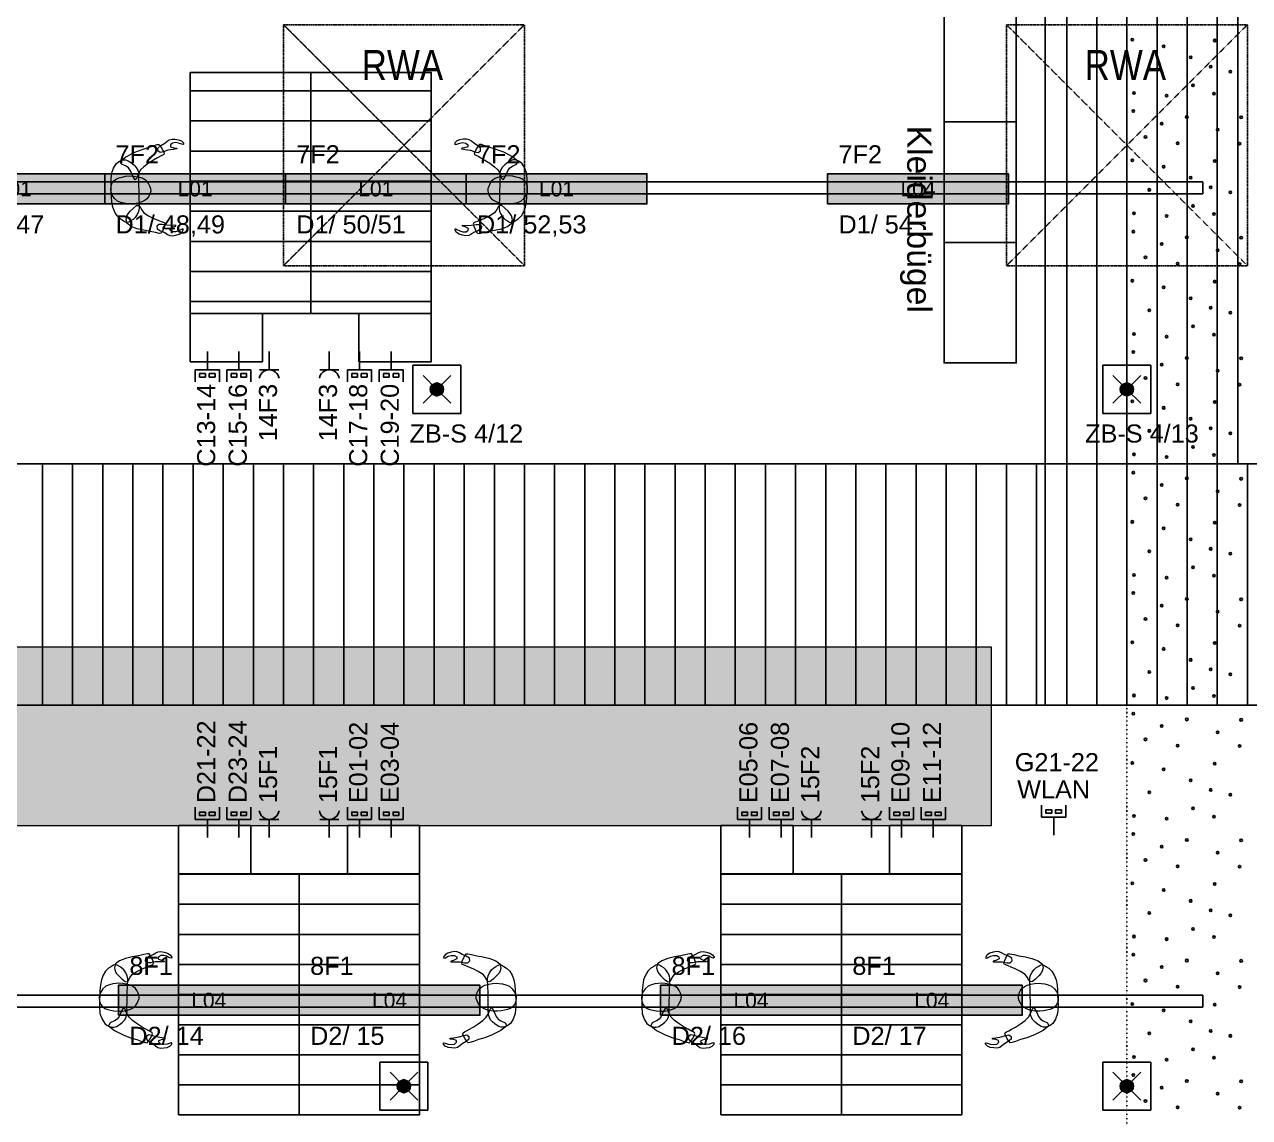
# Model space of a CAD drawing. Header units: millimetres. Extents: x 71769 to 78969, y 7991 to 11789.
# Drawn here: x 74955 to 75972, y 9132 to 10039 of the extents above; entities that cross this region are included whole.
import ezdxf
from ezdxf.enums import TextEntityAlignment as Align

# ---------------------------------------------------------------- set-up
doc = ezdxf.new("R2010")
doc.units = ezdxf.units.MM
doc.header["$LTSCALE"] = 5
doc.header["$MEASUREMENT"] = 0
for name, pattern in [('AUSGEZOGEN', [0]), ('LINIE_2', [0.0027, 0.002, -0.0007]), ('LINIE_9', [0.1, 0, -0.1])]:
    doc.linetypes.add(name, pattern=pattern)
doc.layers.get('0').update_dxf_attribs({"linetype": 'CONTINUOUS'})
for name, color, linetype, lineweight in [('200_ERDGESCHOSS#Maßlinie 1_100', 7, 'AUSGEZOGEN', 18), ('203_Kabelrinnen und Heizplatten#Maßlinie 1_100', 7, 'AUSGEZOGEN', 18), ('4501_180704 Layout Brunnenstraße HCH.dwg#0', 7, 'AUSGEZOGEN', 25), ('4501_180704 Layout Brunnenstraße HCH.dwg#001 Standard-XFT_Con', 7, 'AUSGEZOGEN', 13), ('4501_180704 Layout Brunnenstraße HCH.dwg#Bemassung', 7, 'AUSGEZOGEN', 13)]:
    doc.layers.add(name, color=color, linetype=linetype, lineweight=lineweight)
for name, color, linetype in [('E_BEL', 1, 'CONTINUOUS'), ('E_BEL_SIBE', 6, 'CONTINUOUS'), ('E_EI_IN', 5, 'CONTINUOUS'), ('E_SI_EDV', 3, 'CONTINUOUS')]:
    doc.layers.add(name, color=color, linetype=linetype)
doc.styles.add('ARIAL', font='arial.ttf')

# ---------------------------------------------------------------- blocks, each defined once
blk = doc.blocks.new('Hinweisleuchte 6')
for p, q in [((0.2, 0.2), (-0.2, 0.2)), ((-0.2, 0.2), (-0.2, -0.2)), ((0, 0), (-0.115, 0.115)), ((0, 0), (0.115, 0.115)), ((0.2, -0.2), (0.2, 0.2)), ((0, 0), (-0.115, -0.115)), ((0, 0), (0.115, -0.115)), ((-0.2, -0.2), (0.2, -0.2))]:
    blk.add_line(p, q)
for points in [[(-0.062, 0), (-0.058, -0.024), (-0.058, 0.024)], [(-0.058, 0.024), (-0.044, -0.044), (-0.044, 0.044)], [(-0.044, -0.044), (-0.058, 0.024), (-0.058, -0.024)], [(-0.044, 0.044), (0, 0), (0, 0.062)], [(0, 0), (-0.044, 0.044), (-0.044, -0.044)], [(0, 0), (-0.044, -0.044), (0.044, -0.044)], [(0.044, 0.044), (0, 0.062), (0, 0)], [(0, 0), (0.044, -0.044), (0.044, 0.044)], [(0.044, 0.044), (0.058, -0.024), (0.058, 0.024)], [(0.058, -0.024), (0.044, 0.044), (0.044, -0.044)], [(0.062, 0), (0.058, 0.024), (0.058, -0.024)], [(0, -0.062), (0.044, -0.044), (-0.044, -0.044)]]:
    blk.add_solid(points)
at = {"style": 'ARIAL'}
blk.add_attdef('TYP', text='', height=0.15, dxfattribs=at).set_placement((0.002, -0.322), align=Align.MIDDLE)
for tag, p in [('STROMKREIS', (0.002, -0.502)), ('SCHALTKREIS', (0.002, -0.682)), ('FREI1', (0.002, -0.862)), ('FREI2', (0.002, -1.054)), ('FREI3', (0.002, -1.222))]:
    blk.add_attdef(tag, text='', height=0.15, dxfattribs=at).set_placement(p, align=Align.MIDDLE_CENTER)
blk = doc.blocks.new('LED Leuchte')
at = {"true_color": 0xf8f6b0}
h = blk.add_hatch(color=51, dxfattribs=at)
h.dxf.hatch_style = 1
h.paths.add_polyline_path([(0.5, 1), (-0.5, 1), (-0.5, 0), (0.5, 0)])
blk.add_lwpolyline([(-0.5, 0), (-0.5, 1), (0.5, 1), (0.5, 0), (-0.5, 0)])
at = {"style": 'ARIAL'}
for tag, p in [('LED', (0, 0.5)), ('STROMKREIS', (-0.0092, -0.3367)), ('SCHALTKREIS', (-0.0092, -0.5167)), ('FREI1', (-0.0092, -0.6967)), ('FREI2', (-0.0092, -0.889)), ('FREI3', (-0.0092, -1.0567))]:
    blk.add_attdef(tag, text='', height=0.15, dxfattribs=at).set_placement(p, align=Align.MIDDLE_CENTER)
blk.add_attdef('TYP', text='', height=0.15, dxfattribs=at).set_placement((-0.0092, -0.1567), align=Align.MIDDLE)
blk = doc.blocks.new('*U698')
for p, q in [((-0.1, 0.251), (-0.1, 0.151)), ((0.1, 0.151), (0.1, 0.251)), ((-0.1, 0.151), (0.1, 0.151)), ((0, 0.151), (0, 0))]:
    blk.add_line(p, q)
at = {"color": 0, "linetype": 'ByBlock'}
for points in [[(-0.016, 0.183), (-0.064, 0.183), (-0.064, 0.212), (-0.016, 0.212)], [(0.064, 0.183), (0.016, 0.183), (0.016, 0.212), (0.064, 0.212)]]:
    blk.add_lwpolyline(points, close=True, dxfattribs=at)
at = {"style": 'ARIAL'}
for tag, p in [('FREI2', (0, 1.205)), ('LEISTUNG', (0, 1.005)), ('SCHALTKREIS', (0, 0.805)), ('STROMKREIS', (0, 0.605)), ('TYP', (0, 0.405))]:
    blk.add_attdef(tag, text='', height=0.15, dxfattribs=at).set_placement(p, align=Align.MIDDLE)
blk.add_attdef('FREI1', text='', height=0.15, dxfattribs=at).set_placement((0.167, 0.077), align=Align.MIDDLE_LEFT)
blk = doc.blocks.new('*U696')
for p, q in [((0, -0.151), (0, 0)), ((-0.079, -0.151), (0.079, -0.151))]:
    blk.add_line(p, q)
blk.add_arc((0, -0.234), 0.0828, 8.4436, 171.5564)
at = {"style": 'ARIAL'}
blk.add_attdef('FREI1', text='', height=0.15, dxfattribs=at).set_placement((0.167, -0.074), align=Align.MIDDLE_LEFT)
for tag, p in [('TYP', (0, -0.341)), ('SCHALTKREIS', (0, -0.56)), ('STROMKREIS', (0, -0.78)), ('LEISTUNG', (0, -1)), ('FREI2', (0, -1.219))]:
    blk.add_attdef(tag, text='', height=0.15, dxfattribs=at).set_placement(p, align=Align.MIDDLE_CENTER)

msp = doc.modelspace()

# ---------------------------------------------------------------- hatches: boundary and pattern name
at = {"layer": '203_Kabelrinnen und Heizplatten#Maßlinie 1_100', "linetype": 'AUSGEZOGEN', "lineweight": 13}
msp.add_hatch(color=8, dxfattribs=at).paths.add_polyline_path([(72757.7, 9374.5), (75757.7, 9374.5), (75757.7, 9522.5), (72757.7, 9522.5)])

# ---------------------------------------------------------------- linework, layer by layer
at = {"layer": '200_ERDGESCHOSS#Maßlinie 1_100', "color": 18, "linetype": 'LINIE_2', "lineweight": 25, "true_color": 0x000000}
for p, q in [((75370.2, 10039), (75170.2, 10039)), ((75170.2, 10039), (75170.2, 9839)), ((75170.2, 10039), (75370.2, 9839)), ((75370.2, 10039), (75170.2, 9839)), ((75370.2, 9839), (75370.2, 10039)), ((75970.2, 10039), (75770.2, 10039)), ((75770.2, 10039), (75770.2, 9839)), ((75770.2, 10039), (75970.2, 9839)), ((75970.2, 10039), (75770.2, 9839)), ((75970.2, 9839), (75970.2, 10039)), ((75770.2, 9839), (75970.2, 9839))]:
    msp.add_line(p, q, dxfattribs=at)
at = {"layer": '200_ERDGESCHOSS#Maßlinie 1_100', "color": 0, "linetype": 'LINIE_2', "lineweight": 25}
msp.add_line((75170.2, 9839), (75370.2, 9839), dxfattribs=at)
at = {"layer": '203_Kabelrinnen und Heizplatten#Maßlinie 1_100', "color": 18, "linetype": 'LINIE_9', "lineweight": 25, "true_color": 0x000000}
msp.add_line((75870.2, 11189), (75870.2, 8689), dxfattribs=at)
at = {"layer": '203_Kabelrinnen und Heizplatten#Maßlinie 1_100', "color": 18, "linetype": 'AUSGEZOGEN', "lineweight": 13, "true_color": 0x000000}
for p, q in [((75757.7, 9522.5), (72757.7, 9522.5)), ((75757.7, 9374.5), (75757.7, 9522.5)), ((72757.7, 9374.5), (75757.7, 9374.5))]:
    msp.add_line(p, q, dxfattribs=at)
at = {"layer": '203_Kabelrinnen und Heizplatten#Maßlinie 1_100', "color": 18, "linetype": 'AUSGEZOGEN', "lineweight": 25, "true_color": 0x000000}
for centre in [(75874.6, 10026.5), (75943.1, 10025.9), (75900.7, 10021.1), (75923.1, 10012), (75939.8, 10004.1), (75888.7, 10002), (75956.1, 10000), (75925.1, 9988.7), (75876, 9982.4), (75903.1, 9980.2), (75942.4, 9981.9), (75875.5, 9967.4), (75919.9, 9962.5), (75899.1, 9957), (75965, 9962.2), (75885.6, 9945.9), (75945.5, 9951.9), (75912.3, 9940.7), (75963.7, 9940.4), (75874.6, 9926.5), (75943.1, 9925.9), (75900.7, 9921.1), (75923.1, 9912), (75888.7, 9902), (75939.8, 9904.1), (75956.1, 9900), (75876, 9882.4), (75925.1, 9888.7), (75942.4, 9881.9), (75903.1, 9880.2), (75875.5, 9867.4), (75919.9, 9862.5), (75965, 9862.2), (75899.1, 9857), (75945.5, 9851.9), (75885.6, 9845.9), (75912.3, 9840.7), (75963.7, 9840.4), (75874.6, 9826.5), (75900.7, 9821.1), (75943.1, 9825.9), (75923.1, 9812), (75888.7, 9802), (75939.8, 9804.1), (75956.1, 9800), (75876, 9782.4), (75903.1, 9780.2), (75925.1, 9788.7), (75942.4, 9781.9), (75875.5, 9767.4), (75919.9, 9762.5), (75965, 9762.2), (75899.1, 9757), (75945.5, 9751.9), (75885.6, 9745.9), (75912.3, 9740.7), (75963.7, 9740.4), (75874.6, 9726.5), (75900.7, 9721.1), (75943.1, 9725.9), (75923.1, 9712), (75888.7, 9702), (75939.8, 9704.1), (75956.1, 9700), (75925.1, 9688.7), (75876, 9682.4), (75903.1, 9680.2), (75942.4, 9681.9), (75875.5, 9667.4), (75919.9, 9662.5), (75965, 9662.2), (75899.1, 9657), (75945.5, 9651.9), (75885.6, 9645.9), (75912.3, 9640.7), (75963.7, 9640.4), (75874.6, 9626.5), (75900.7, 9621.1), (75943.1, 9625.9), (75923.1, 9612), (75888.7, 9602), (75939.8, 9604.1), (75956.1, 9600), (75925.1, 9588.7), (75876, 9582.4), (75903.1, 9580.2), (75942.4, 9581.9), (75875.5, 9567.4), (75899.1, 9557), (75919.9, 9562.5), (75965, 9562.2), (75885.6, 9545.9), (75945.5, 9551.9), (75912.3, 9540.7), (75963.7, 9540.4), (75874.6, 9526.5), (75943.1, 9525.9), (75900.7, 9521.1), (75923.1, 9512), (75888.7, 9502), (75939.8, 9504.1), (75956.1, 9500), (75925.1, 9488.7), (75876, 9482.4), (75903.1, 9480.2), (75942.4, 9481.9), (75875.5, 9467.4), (75899.1, 9457), (75919.9, 9462.5), (75965, 9462.2), (75885.6, 9445.9), (75945.5, 9451.9), (75912.3, 9440.7), (75963.7, 9440.4), (75874.6, 9426.5), (75943.1, 9425.9), (75900.7, 9421.1), (75923.1, 9412), (75939.8, 9404.1), (75888.7, 9402), (75956.1, 9400), (75925.1, 9388.7), (75876, 9382.4), (75903.1, 9380.2), (75942.4, 9381.9), (75875.5, 9367.4), (75919.9, 9362.5), (75899.1, 9357), (75965, 9362.2), (75885.6, 9345.9), (75945.5, 9351.9), (75912.3, 9340.7), (75963.7, 9340.4), (75874.6, 9326.5), (75943.1, 9325.9), (75900.7, 9321.1), (75923.1, 9312), (75888.7, 9302), (75939.8, 9304.1), (75956.1, 9300), (75876, 9282.4), (75925.1, 9288.7), (75942.4, 9281.9), (75903.1, 9280.2), (75875.5, 9267.4), (75919.9, 9262.5), (75965, 9262.2), (75899.1, 9257), (75945.5, 9251.9), (75885.6, 9245.9), (75912.3, 9240.7), (75963.7, 9240.4), (75874.6, 9226.5), (75900.7, 9221.1), (75943.1, 9225.9), (75923.1, 9212), (75888.7, 9202), (75939.8, 9204.1), (75956.1, 9200), (75876, 9182.4), (75903.1, 9180.2), (75925.1, 9188.7), (75942.4, 9181.9), (75875.5, 9167.4), (75919.9, 9162.5), (75965, 9162.2), (75899.1, 9157), (75945.5, 9151.9), (75885.6, 9145.9), (75912.3, 9140.7), (75963.7, 9140.4)]:
    msp.add_circle(centre, 1, dxfattribs=at)
at = {"layer": '4501_180704 Layout Brunnenstraße HCH.dwg#0', "color": 18, "linetype": 'AUSGEZOGEN', "lineweight": 25, "true_color": 0x000000}
for p, q in [((75820.2, 9474.5), (75820.2, 11434)), ((75845.2, 9474.5), (75845.2, 11434)), ((75870.2, 9474.5), (75870.2, 11434)), ((75895.2, 9474.5), (75895.2, 11434)), ((75920.2, 9474.5), (75920.2, 11434)), ((75945.2, 9474.5), (75945.2, 11434)), ((75092.8, 9984.2), (75192.8, 9984.2)), ((75192.8, 9984.2), (75292.8, 9984.2)), ((75092.8, 9959.2), (75192.8, 9959.2)), ((75192.8, 9959.2), (75292.8, 9959.2)), ((75092.8, 9934.2), (75192.8, 9934.2)), ((75192.8, 9934.2), (75292.8, 9934.2)), ((75092.8, 9909.2), (75192.8, 9909.2)), ((75192.8, 9909.2), (75292.8, 9909.2)), ((75092.8, 9884.2), (75192.8, 9884.2)), ((75192.8, 9884.2), (75292.8, 9884.2)), ((75092.8, 9859.2), (75192.8, 9859.2)), ((75192.8, 9859.2), (75292.8, 9859.2)), ((75092.8, 9834.2), (75192.8, 9834.2)), ((75192.8, 9834.2), (75292.8, 9834.2)), ((75092.8, 9809.2), (75192.8, 9809.2)), ((75192.8, 9809.2), (75292.8, 9809.2)), ((74970.2, 9474.5), (74970.2, 9674.5)), ((74995.2, 9474.5), (74995.2, 9674.5)), ((75020.2, 9474.5), (75020.2, 9674.5)), ((75045.2, 9474.5), (75045.2, 9674.5)), ((75070.2, 9474.5), (75070.2, 9674.5)), ((75095.2, 9474.5), (75095.2, 9674.5)), ((75120.2, 9474.5), (75120.2, 9674.5)), ((75145.2, 9474.5), (75145.2, 9674.5)), ((75170.2, 9474.5), (75170.2, 9674.5)), ((75195.2, 9474.5), (75195.2, 9674.5)), ((75220.2, 9474.5), (75220.2, 9674.5)), ((75245.2, 9474.5), (75245.2, 9674.5)), ((75270.2, 9474.5), (75270.2, 9674.5)), ((75295.2, 9474.5), (75295.2, 9674.5)), ((75320.2, 9474.5), (75320.2, 9674.5)), ((75345.2, 9474.5), (75345.2, 9674.5)), ((75370.2, 9474.5), (75370.2, 9674.5)), ((75395.2, 9474.5), (75395.2, 9674.5)), ((75420.2, 9474.5), (75420.2, 9674.5)), ((75445.2, 9474.5), (75445.2, 9674.5)), ((75470.2, 9474.5), (75470.2, 9674.5)), ((75495.2, 9474.5), (75495.2, 9674.5)), ((75520.2, 9474.5), (75520.2, 9674.5)), ((75545.2, 9474.5), (75545.2, 9674.5)), ((75570.2, 9474.5), (75570.2, 9674.5)), ((75595.2, 9474.5), (75595.2, 9674.5)), ((75620.2, 9474.5), (75620.2, 9674.5)), ((75645.2, 9474.5), (75645.2, 9674.5)), ((75670.2, 9474.5), (75670.2, 9674.5)), ((75695.2, 9474.5), (75695.2, 9674.5)), ((75720.2, 9474.5), (75720.2, 9674.5)), ((75745.2, 9474.5), (75745.2, 9674.5)), ((75770.2, 9474.5), (75770.2, 9674.5)), ((75795.2, 9474.5), (75795.2, 9674.5)), ((75970.2, 9474.5), (75970.2, 9674.5)), ((75083.2, 9334.2), (75183.2, 9334.2)), ((75183.2, 9334.2), (75283.2, 9334.2)), ((75533.2, 9334.2), (75633.2, 9334.2)), ((75633.2, 9334.2), (75733.2, 9334.2)), ((75083.2, 9309.2), (75183.2, 9309.2)), ((75183.2, 9309.2), (75283.2, 9309.2)), ((75533.2, 9309.2), (75633.2, 9309.2)), ((75633.2, 9309.2), (75733.2, 9309.2)), ((75083.2, 9284.2), (75183.2, 9284.2)), ((75183.2, 9284.2), (75283.2, 9284.2)), ((75533.2, 9284.2), (75633.2, 9284.2)), ((75633.2, 9284.2), (75733.2, 9284.2)), ((75083.2, 9259.2), (75183.2, 9259.2)), ((75183.2, 9259.2), (75283.2, 9259.2)), ((75533.2, 9259.2), (75633.2, 9259.2)), ((75633.2, 9259.2), (75733.2, 9259.2)), ((75083.2, 9234.2), (75183.2, 9234.2)), ((75183.2, 9234.2), (75283.2, 9234.2)), ((75533.2, 9234.2), (75633.2, 9234.2)), ((75633.2, 9234.2), (75733.2, 9234.2)), ((75083.2, 9209.2), (75183.2, 9209.2)), ((75183.2, 9209.2), (75283.2, 9209.2)), ((75533.2, 9209.2), (75633.2, 9209.2)), ((75633.2, 9209.2), (75733.2, 9209.2)), ((75083.2, 9184.2), (75183.2, 9184.2)), ((75183.2, 9184.2), (75283.2, 9184.2)), ((75533.2, 9184.2), (75633.2, 9184.2)), ((75633.2, 9184.2), (75733.2, 9184.2)), ((75083.2, 9159.2), (75183.2, 9159.2)), ((75183.2, 9159.2), (75283.2, 9159.2)), ((75533.2, 9159.2), (75633.2, 9159.2)), ((75633.2, 9159.2), (75733.2, 9159.2))]:
    msp.add_line(p, q, dxfattribs=at)
at = {"layer": '4501_180704 Layout Brunnenstraße HCH.dwg#0', "linetype": 'AUSGEZOGEN', "lineweight": 25}
for points in [[(75802.3, 11434), (75962.3, 11434), (75962.3, 9674.5), (75802.3, 9674.5), (75802.3, 11434)], [(75778.4, 10058.4), (75778.4, 9958.4), (75718.4, 9958.4), (75718.4, 10058.4), (75778.4, 10058.4)], [(75092.8, 9799.4), (75092.8, 9999.4), (75192.8, 9999.4), (75192.8, 9799.4), (75092.8, 9799.4)], [(75292.8, 9799.4), (75292.8, 9999.4), (75192.8, 9999.4), (75192.8, 9799.4), (75292.8, 9799.4)], [(75778.4, 9958.4), (75778.4, 9858.4), (75718.4, 9858.4), (75718.4, 9958.4), (75778.4, 9958.4)], [(75778.4, 9858.4), (75778.4, 9758.4), (75718.4, 9758.4), (75718.4, 9858.4), (75778.4, 9858.4)], [(75152.8, 9759.4), (75152.8, 9799.4), (75092.8, 9799.4), (75092.8, 9759.4), (75152.8, 9759.4)], [(75232.8, 9759.4), (75232.8, 9799.4), (75292.8, 9799.4), (75292.8, 9759.4), (75232.8, 9759.4)], [(75802.3, 9674.5), (72577.7, 9674.5), (72577.7, 9474.5), (75802.3, 9474.5), (75802.3, 9674.5)], [(78571.2, 9674.5), (75802.3, 9674.5), (75802.3, 9474.5), (78571.2, 9474.5), (78571.2, 9674.5)], [(75143.2, 9374.5), (75143.2, 9334.5), (75083.2, 9334.5), (75083.2, 9374.5), (75143.2, 9374.5)], [(75223.2, 9374.5), (75223.2, 9334.5), (75283.2, 9334.5), (75283.2, 9374.5), (75223.2, 9374.5)], [(75593.2, 9374.5), (75593.2, 9334.5), (75533.2, 9334.5), (75533.2, 9374.5), (75593.2, 9374.5)], [(75673.2, 9374.5), (75673.2, 9334.5), (75733.2, 9334.5), (75733.2, 9374.5), (75673.2, 9374.5)], [(75083.2, 9334.5), (75083.2, 9134.5), (75183.2, 9134.5), (75183.2, 9334.5), (75083.2, 9334.5)], [(75283.2, 9334.5), (75283.2, 9134.5), (75183.2, 9134.5), (75183.2, 9334.5), (75283.2, 9334.5)], [(75533.2, 9334.5), (75533.2, 9134.5), (75633.2, 9134.5), (75633.2, 9334.5), (75533.2, 9334.5)], [(75733.2, 9334.5), (75733.2, 9134.5), (75633.2, 9134.5), (75633.2, 9334.5), (75733.2, 9334.5)]]:
    msp.add_lwpolyline(points, dxfattribs=at)
at = {"layer": '4501_180704 Layout Brunnenstraße HCH.dwg#001 Standard-XFT_Con', "linetype": 'AUSGEZOGEN', "lineweight": 13}
for points in [[(75078.8, 9935.5), (75074.2, 9934.8), (75070.5, 9933.6), (75067.8, 9933.1), (75066, 9934.4), (75066, 9936.6), (75068.4, 9938.7), (75071.6, 9940.6), (75073.6, 9942.3), (75075.3, 9943.6), (75077.7, 9944.1), (75080.4, 9944), (75083.2, 9943.5), (75085.6, 9942.6), (75087.2, 9940.9), (75087.2, 9939.8), (75086.9, 9939.7), (75085.7, 9940), (75083.2, 9940.8), (75080.5, 9941.2), (75078, 9940.8), (75076.3, 9939.3), (75076.3, 9937.7), (75079.3, 9936.8), (75081.4, 9936.6), (75081.6, 9936.4), (75081.6, 9936.1), (75081.5, 9935.9), (75078.8, 9935.5)], [(75320.9, 9935.5), (75325.4, 9934.8), (75329.1, 9933.6), (75331.8, 9933.1), (75333.6, 9934.4), (75333.7, 9936.6), (75331.3, 9938.7), (75328.1, 9940.6), (75326.1, 9942.3), (75324.3, 9943.6), (75322, 9944.1), (75319.3, 9944), (75316.4, 9943.5), (75314, 9942.6), (75312.5, 9940.9), (75312.5, 9939.8), (75312.8, 9939.7), (75314, 9940), (75316.5, 9940.8), (75319.1, 9941.2), (75321.6, 9940.8), (75323.3, 9939.3), (75323.3, 9937.7), (75320.3, 9936.8), (75318.2, 9936.6), (75318.1, 9936.4), (75318, 9936.1), (75318.1, 9935.9), (75320.9, 9935.5)], [(75069.2, 9936.4), (75070.5, 9933.9), (75071.1, 9932.3), (75070.9, 9931.3), (75069.7, 9930.7), (75068, 9929.9), (75065.6, 9928.5), (75062.4, 9926.6), (75058.3, 9924), (75054.3, 9921.2), (75051.6, 9918.5), (75049.8, 9915.5), (75048.4, 9911.8), (75047, 9910.3), (75045.3, 9913.4), (75043.3, 9917.9), (75041.7, 9920.2), (75039.5, 9921.6), (75035.9, 9923.2), (75034.6, 9925.6), (75039.4, 9929.4), (75046.7, 9933.2), (75052.9, 9935.5), (75058, 9937), (75062.3, 9938.5), (75065.3, 9939.5), (75066.7, 9939.6), (75067.6, 9938.7), (75069.2, 9936.4)], [(75330.4, 9936.4), (75329.2, 9933.9), (75328.5, 9932.3), (75328.8, 9931.3), (75329.9, 9930.7), (75331.7, 9929.9), (75334.1, 9928.5), (75337.2, 9926.6), (75341.4, 9924), (75345.3, 9921.2), (75348, 9918.5), (75349.9, 9915.5), (75351.2, 9911.8), (75352.6, 9910.3), (75354.4, 9913.4), (75356.4, 9917.9), (75358, 9920.2), (75360.2, 9921.6), (75363.7, 9923.2), (75365.1, 9925.6), (75360.2, 9929.4), (75353, 9933.2), (75346.7, 9935.5), (75341.6, 9937), (75337.4, 9938.5), (75334.4, 9939.5), (75332.9, 9939.6), (75332.1, 9938.7), (75330.4, 9936.4)], [(75050, 9913.1), (75049.9, 9909.9), (75050, 9905.6), (75050.1, 9901.1), (75050.1, 9897.1), (75050.2, 9893.9), (75050.4, 9891.2), (75050.5, 9888.8), (75050.5, 9886.6), (75050, 9884.1), (75048.9, 9881.5), (75047.2, 9879.1), (75045.4, 9877.4), (75043.6, 9876.2), (75041.8, 9875.2), (75040.2, 9874.8), (75038.8, 9875.2), (75037.1, 9876.3), (75034.6, 9877.9), (75032.1, 9880.3), (75030.1, 9883.6), (75028.7, 9887.5), (75027.8, 9891.8), (75027.5, 9896.1), (75027.3, 9899.9), (75027.2, 9904.1), (75027.1, 9909.6), (75027.5, 9915.3), (75029.2, 9920.1), (75031.4, 9923.6), (75033.6, 9925.4), (75035.5, 9926.3), (75037.4, 9926.8), (75039.2, 9926.8), (75041.2, 9926.1), (75043.4, 9924.7), (75045.9, 9922.8), (75048, 9920.5), (75049.2, 9918.2), (75049.8, 9915.7), (75050, 9913.1)], [(75349.7, 9913.1), (75349.8, 9909.9), (75349.7, 9905.6), (75349.6, 9901.1), (75349.6, 9897.1), (75349.4, 9893.9), (75349.3, 9891.2), (75349.2, 9888.8), (75349.2, 9886.6), (75349.6, 9884.1), (75350.8, 9881.5), (75352.4, 9879.1), (75354.2, 9877.4), (75356.1, 9876.2), (75357.9, 9875.2), (75359.5, 9874.8), (75360.8, 9875.2), (75362.6, 9876.3), (75365, 9877.9), (75367.6, 9880.3), (75369.5, 9883.6), (75371, 9887.5), (75371.8, 9891.8), (75372.2, 9896.1), (75372.3, 9899.9), (75372.5, 9904.1), (75372.5, 9909.6), (75372.1, 9915.3), (75370.5, 9920.1), (75368.2, 9923.6), (75366.1, 9925.4), (75364.1, 9926.3), (75362.3, 9926.8), (75360.5, 9926.8), (75358.5, 9926.1), (75356.3, 9924.7), (75353.8, 9922.8), (75351.6, 9920.5), (75350.4, 9918.2), (75349.8, 9915.7), (75349.7, 9913.1)], [(75059.9, 9903), (75060, 9901), (75059.3, 9898.6), (75058.2, 9896.3), (75056.9, 9894.6), (75055.3, 9893.3), (75052.6, 9892), (75049.5, 9891), (75046.4, 9890.5), (75043.5, 9890.3), (75040.8, 9890.5), (75038.1, 9890.9), (75035.3, 9891.5), (75032.4, 9892.7), (75029.9, 9894.9), (75028, 9897.5), (75027.1, 9900), (75026.9, 9902.5), (75027.1, 9905.1), (75028, 9907.7), (75029.5, 9909.6), (75031.6, 9911.1), (75033.9, 9912), (75036.4, 9912.6), (75039.1, 9913.2), (75042.2, 9913.5), (75045.8, 9913.4), (75049.3, 9912.9), (75051.9, 9912.2), (75053.9, 9911.3), (75055.6, 9910.2), (75057, 9909), (75058.3, 9906.9), (75059.2, 9904.8), (75059.9, 9903)], [(75339.8, 9903), (75339.7, 9901), (75340.4, 9898.6), (75341.5, 9896.3), (75342.7, 9894.6), (75344.4, 9893.3), (75347, 9892), (75350.1, 9891), (75353.2, 9890.5), (75356.2, 9890.3), (75358.9, 9890.5), (75361.5, 9890.9), (75364.4, 9891.5), (75367.3, 9892.7), (75369.7, 9894.9), (75371.6, 9897.5), (75372.6, 9900), (75372.8, 9902.5), (75372.6, 9905.1), (75371.7, 9907.7), (75370.1, 9909.6), (75368, 9911.1), (75365.8, 9912), (75363.3, 9912.6), (75360.5, 9913.2), (75357.5, 9913.5), (75353.8, 9913.4), (75350.4, 9912.9), (75347.7, 9912.2), (75345.8, 9911.3), (75344.1, 9910.2), (75342.6, 9909), (75341.4, 9906.9), (75340.5, 9904.8), (75339.8, 9903)], [(75070.5, 9869.4), (75069.1, 9867), (75068.3, 9865.9), (75067, 9865.8), (75063.9, 9866.5), (75059.5, 9867.4), (75054.3, 9868.4), (75048.7, 9869.7), (75043.7, 9871.7), (75040.3, 9874.2), (75039.5, 9877.4), (75040.2, 9880.3), (75041.3, 9882.2), (75043, 9884.2), (75045.7, 9886.8), (75048.3, 9888.9), (75050.1, 9889.1), (75051.2, 9887.9), (75052.3, 9885.6), (75054.3, 9882.9), (75058.2, 9880.4), (75062.6, 9878.3), (75066, 9876.8), (75068.6, 9875.7), (75070.4, 9875.1), (75071.5, 9874.6), (75071.9, 9873.6), (75071.5, 9871.9), (75070.5, 9869.4)], [(75329.2, 9869.4), (75330.5, 9867), (75331.3, 9865.9), (75332.6, 9865.8), (75335.8, 9866.5), (75340.2, 9867.4), (75345.4, 9868.4), (75351, 9869.7), (75356, 9871.7), (75359.4, 9874.2), (75360.2, 9877.4), (75359.4, 9880.3), (75358.4, 9882.2), (75356.6, 9884.2), (75353.9, 9886.8), (75351.3, 9888.9), (75349.6, 9889.1), (75348.4, 9887.9), (75347.3, 9885.6), (75345.4, 9882.9), (75341.4, 9880.4), (75337, 9878.3), (75333.7, 9876.8), (75331.1, 9875.7), (75329.3, 9875.1), (75328.2, 9874.6), (75327.7, 9873.6), (75328.1, 9871.9), (75329.2, 9869.4)], [(75078, 9872.5), (75073.4, 9872.6), (75069.6, 9873.2), (75066.8, 9873.3), (75065.2, 9871.8), (75065.5, 9869.6), (75068.2, 9867.9), (75071.6, 9866.5), (75073.9, 9865), (75075.8, 9864.1), (75078.1, 9863.9), (75080.8, 9864.4), (75083.6, 9865.3), (75085.8, 9866.6), (75087, 9868.5), (75086.9, 9869.5), (75086.6, 9869.6), (75085.5, 9869.1), (75083.1, 9867.9), (75080.5, 9867.2), (75078, 9867.2), (75076.1, 9868.4), (75075.9, 9870), (75078.7, 9871.4), (75080.8, 9871.9), (75080.9, 9872.1), (75080.9, 9872.4), (75080.7, 9872.6), (75078, 9872.5)], [(75321.7, 9872.5), (75326.3, 9872.6), (75330.1, 9873.2), (75332.9, 9873.3), (75334.5, 9871.8), (75334.2, 9869.6), (75331.5, 9867.9), (75328.1, 9866.5), (75325.8, 9865), (75323.9, 9864.1), (75321.5, 9863.9), (75318.8, 9864.4), (75316.1, 9865.3), (75313.9, 9866.6), (75312.6, 9868.5), (75312.8, 9869.5), (75313.1, 9869.6), (75314.2, 9869.1), (75316.5, 9867.9), (75319.1, 9867.2), (75321.7, 9867.2), (75323.5, 9868.4), (75323.8, 9870), (75321, 9871.4), (75318.9, 9871.9), (75318.8, 9872.1), (75318.8, 9872.4), (75318.9, 9872.6), (75321.7, 9872.5)], [(75060.9, 9264.5), (75059.6, 9266.9), (75058.8, 9268), (75057.4, 9268.1), (75054.3, 9267.4), (75049.9, 9266.4), (75044.7, 9265.5), (75039.1, 9264.2), (75034.1, 9262.2), (75030.7, 9259.7), (75029.9, 9256.5), (75030.6, 9253.6), (75031.7, 9251.7), (75033.5, 9249.7), (75036.2, 9247.1), (75038.8, 9245), (75040.5, 9244.8), (75041.6, 9246), (75042.7, 9248.3), (75044.7, 9251), (75048.6, 9253.5), (75053, 9255.6), (75056.4, 9257.1), (75059, 9258.2), (75060.8, 9258.8), (75061.9, 9259.3), (75062.4, 9260.3), (75062, 9262), (75060.9, 9264.5)], [(75068.4, 9261.4), (75063.8, 9261.3), (75060, 9260.7), (75057.2, 9260.6), (75055.6, 9262.1), (75055.9, 9264.3), (75058.6, 9266), (75062, 9267.4), (75064.3, 9268.8), (75066.2, 9269.8), (75068.5, 9270), (75071.2, 9269.5), (75074, 9268.6), (75076.2, 9267.3), (75077.5, 9265.4), (75077.3, 9264.4), (75077, 9264.3), (75075.9, 9264.8), (75073.5, 9266), (75071, 9266.7), (75068.4, 9266.7), (75066.5, 9265.5), (75066.3, 9263.9), (75069.1, 9262.5), (75071.2, 9262), (75071.3, 9261.8), (75071.3, 9261.5), (75071.2, 9261.3), (75068.4, 9261.4)], [(75312.1, 9261.4), (75316.7, 9261.3), (75320.5, 9260.7), (75323.3, 9260.6), (75324.9, 9262.1), (75324.6, 9264.3), (75321.9, 9266), (75318.5, 9267.4), (75316.2, 9268.8), (75314.3, 9269.8), (75311.9, 9270), (75309.3, 9269.5), (75306.5, 9268.6), (75304.3, 9267.3), (75303, 9265.4), (75303.2, 9264.4), (75303.5, 9264.3), (75304.6, 9264.8), (75307, 9266), (75309.5, 9266.7), (75312.1, 9266.7), (75314, 9265.5), (75314.2, 9263.9), (75311.4, 9262.5), (75309.3, 9262), (75309.2, 9261.8), (75309.2, 9261.5), (75309.3, 9261.3), (75312.1, 9261.4)], [(75319.6, 9264.5), (75320.9, 9266.9), (75321.7, 9268), (75323.1, 9268.1), (75326.2, 9267.4), (75330.6, 9266.4), (75335.8, 9265.5), (75341.4, 9264.2), (75346.4, 9262.2), (75349.8, 9259.7), (75350.6, 9256.5), (75349.9, 9253.6), (75348.8, 9251.7), (75347, 9249.7), (75344.3, 9247.1), (75341.7, 9245), (75340, 9244.8), (75338.9, 9246), (75337.8, 9248.3), (75335.8, 9251), (75331.9, 9253.5), (75327.5, 9255.6), (75324.1, 9257.1), (75321.5, 9258.2), (75319.7, 9258.8), (75318.6, 9259.3), (75318.1, 9260.3), (75318.5, 9262), (75319.6, 9264.5)], [(75510.9, 9264.5), (75509.6, 9266.9), (75508.8, 9268), (75507.4, 9268.1), (75504.3, 9267.4), (75499.9, 9266.4), (75494.7, 9265.5), (75489.1, 9264.2), (75484.1, 9262.2), (75480.7, 9259.7), (75479.9, 9256.5), (75480.6, 9253.6), (75481.7, 9251.7), (75483.5, 9249.7), (75486.2, 9247.1), (75488.8, 9245), (75490.5, 9244.8), (75491.6, 9246), (75492.7, 9248.3), (75494.7, 9251), (75498.6, 9253.5), (75503, 9255.6), (75506.4, 9257.1), (75509, 9258.2), (75510.8, 9258.8), (75511.9, 9259.3), (75512.4, 9260.3), (75512, 9262), (75510.9, 9264.5)], [(75518.4, 9261.4), (75513.8, 9261.3), (75510, 9260.7), (75507.2, 9260.6), (75505.6, 9262.1), (75505.9, 9264.3), (75508.6, 9266), (75512, 9267.4), (75514.3, 9268.8), (75516.2, 9269.8), (75518.5, 9270), (75521.2, 9269.5), (75524, 9268.6), (75526.2, 9267.3), (75527.5, 9265.4), (75527.3, 9264.4), (75527, 9264.3), (75525.9, 9264.8), (75523.5, 9266), (75521, 9266.7), (75518.4, 9266.7), (75516.5, 9265.5), (75516.3, 9263.9), (75519.1, 9262.5), (75521.2, 9262), (75521.3, 9261.8), (75521.3, 9261.5), (75521.2, 9261.3), (75518.4, 9261.4)], [(75762.1, 9261.4), (75766.7, 9261.3), (75770.5, 9260.7), (75773.3, 9260.6), (75774.9, 9262.1), (75774.6, 9264.3), (75771.9, 9266), (75768.5, 9267.4), (75766.2, 9268.8), (75764.3, 9269.8), (75761.9, 9270), (75759.3, 9269.5), (75756.5, 9268.6), (75754.3, 9267.3), (75753, 9265.4), (75753.2, 9264.4), (75753.5, 9264.3), (75754.6, 9264.8), (75757, 9266), (75759.5, 9266.7), (75762.1, 9266.7), (75764, 9265.5), (75764.2, 9263.9), (75761.4, 9262.5), (75759.3, 9262), (75759.2, 9261.8), (75759.2, 9261.5), (75759.3, 9261.3), (75762.1, 9261.4)], [(75769.6, 9264.5), (75770.9, 9266.9), (75771.7, 9268), (75773.1, 9268.1), (75776.2, 9267.4), (75780.6, 9266.4), (75785.8, 9265.5), (75791.4, 9264.2), (75796.4, 9262.2), (75799.8, 9259.7), (75800.6, 9256.5), (75799.9, 9253.6), (75798.8, 9251.7), (75797, 9249.7), (75794.3, 9247.1), (75791.7, 9245), (75790, 9244.8), (75788.9, 9246), (75787.8, 9248.3), (75785.8, 9251), (75781.9, 9253.5), (75777.5, 9255.6), (75774.1, 9257.1), (75771.5, 9258.2), (75769.7, 9258.8), (75768.6, 9259.3), (75768.1, 9260.3), (75768.5, 9262), (75769.6, 9264.5)], [(75040.4, 9220.8), (75040.3, 9224), (75040.4, 9228.3), (75040.5, 9232.8), (75040.5, 9236.8), (75040.7, 9240), (75040.8, 9242.7), (75040.9, 9245.1), (75040.9, 9247.3), (75040.5, 9249.8), (75039.3, 9252.4), (75037.6, 9254.8), (75035.8, 9256.4), (75034, 9257.6), (75032.2, 9258.7), (75030.6, 9259.1), (75029.2, 9258.7), (75027.5, 9257.6), (75025, 9256), (75022.5, 9253.6), (75020.6, 9250.3), (75019.1, 9246.4), (75018.3, 9242.1), (75017.9, 9237.8), (75017.8, 9234), (75017.6, 9229.8), (75017.5, 9224.3), (75017.9, 9218.6), (75019.6, 9213.8), (75021.8, 9210.3), (75024, 9208.5), (75026, 9207.6), (75027.8, 9207.1), (75029.6, 9207.1), (75031.6, 9207.8), (75033.8, 9209.2), (75036.3, 9211.1), (75038.5, 9213.3), (75039.7, 9215.7), (75040.2, 9218.2), (75040.4, 9220.8)], [(75340.1, 9220.8), (75340.2, 9224), (75340.1, 9228.3), (75340, 9232.8), (75340, 9236.8), (75339.8, 9240), (75339.7, 9242.7), (75339.6, 9245.1), (75339.6, 9247.3), (75340, 9249.8), (75341.2, 9252.4), (75342.9, 9254.8), (75344.7, 9256.4), (75346.5, 9257.6), (75348.3, 9258.7), (75349.9, 9259.1), (75351.3, 9258.7), (75353, 9257.6), (75355.4, 9256), (75358, 9253.6), (75359.9, 9250.3), (75361.4, 9246.4), (75362.2, 9242.1), (75362.6, 9237.8), (75362.7, 9234), (75362.9, 9229.8), (75363, 9224.3), (75362.6, 9218.6), (75360.9, 9213.8), (75358.7, 9210.3), (75356.5, 9208.5), (75354.5, 9207.6), (75352.7, 9207.1), (75350.9, 9207.1), (75348.9, 9207.8), (75346.7, 9209.2), (75344.2, 9211.1), (75342, 9213.3), (75340.8, 9215.7), (75340.3, 9218.2), (75340.1, 9220.8)], [(75490.4, 9220.8), (75490.3, 9224), (75490.4, 9228.3), (75490.5, 9232.8), (75490.5, 9236.8), (75490.7, 9240), (75490.8, 9242.7), (75490.9, 9245.1), (75490.9, 9247.3), (75490.5, 9249.8), (75489.3, 9252.4), (75487.6, 9254.8), (75485.8, 9256.4), (75484, 9257.6), (75482.2, 9258.7), (75480.6, 9259.1), (75479.2, 9258.7), (75477.5, 9257.6), (75475, 9256), (75472.5, 9253.6), (75470.6, 9250.3), (75469.1, 9246.4), (75468.3, 9242.1), (75467.9, 9237.8), (75467.8, 9234), (75467.6, 9229.8), (75467.5, 9224.3), (75467.9, 9218.6), (75469.6, 9213.8), (75471.8, 9210.3), (75474, 9208.5), (75476, 9207.6), (75477.8, 9207.1), (75479.6, 9207.1), (75481.6, 9207.8), (75483.8, 9209.2), (75486.3, 9211.1), (75488.5, 9213.3), (75489.7, 9215.7), (75490.2, 9218.2), (75490.4, 9220.8)], [(75790.1, 9220.8), (75790.2, 9224), (75790.1, 9228.3), (75790, 9232.8), (75790, 9236.8), (75789.8, 9240), (75789.7, 9242.7), (75789.6, 9245.1), (75789.6, 9247.3), (75790, 9249.8), (75791.2, 9252.4), (75792.9, 9254.8), (75794.7, 9256.4), (75796.5, 9257.6), (75798.3, 9258.7), (75799.9, 9259.1), (75801.3, 9258.7), (75803, 9257.6), (75805.4, 9256), (75808, 9253.6), (75809.9, 9250.3), (75811.4, 9246.4), (75812.2, 9242.1), (75812.6, 9237.8), (75812.7, 9234), (75812.9, 9229.8), (75813, 9224.3), (75812.6, 9218.6), (75810.9, 9213.8), (75808.7, 9210.3), (75806.5, 9208.5), (75804.5, 9207.6), (75802.7, 9207.1), (75800.9, 9207.1), (75798.9, 9207.8), (75796.7, 9209.2), (75794.2, 9211.1), (75792, 9213.3), (75790.8, 9215.7), (75790.3, 9218.2), (75790.1, 9220.8)], [(75050.3, 9230.9), (75050.4, 9232.8), (75049.7, 9235.3), (75048.6, 9237.6), (75047.4, 9239.3), (75045.7, 9240.6), (75043.1, 9241.9), (75040, 9242.9), (75036.9, 9243.4), (75033.9, 9243.6), (75031.2, 9243.3), (75028.5, 9243), (75025.7, 9242.4), (75022.8, 9241.2), (75020.4, 9239), (75018.5, 9236.3), (75017.5, 9233.9), (75017.3, 9231.4), (75017.5, 9228.8), (75018.4, 9226.2), (75019.9, 9224.3), (75022, 9222.8), (75024.3, 9221.8), (75026.8, 9221.3), (75029.5, 9220.7), (75032.6, 9220.4), (75036.2, 9220.5), (75039.7, 9221), (75042.3, 9221.7), (75044.3, 9222.6), (75046, 9223.7), (75047.4, 9224.9), (75048.7, 9227), (75049.6, 9229.1), (75050.3, 9230.9)], [(75330.2, 9230.9), (75330.1, 9232.8), (75330.8, 9235.3), (75331.9, 9237.6), (75333.1, 9239.3), (75334.8, 9240.6), (75337.4, 9241.9), (75340.5, 9242.9), (75343.6, 9243.4), (75346.6, 9243.6), (75349.3, 9243.3), (75352, 9243), (75354.8, 9242.4), (75357.7, 9241.2), (75360.1, 9239), (75362, 9236.3), (75363, 9233.9), (75363.2, 9231.4), (75363, 9228.8), (75362.1, 9226.2), (75360.6, 9224.3), (75358.5, 9222.8), (75356.2, 9221.8), (75353.7, 9221.3), (75351, 9220.7), (75347.9, 9220.4), (75344.3, 9220.5), (75340.8, 9221), (75338.2, 9221.7), (75336.2, 9222.6), (75334.5, 9223.7), (75333.1, 9224.9), (75331.8, 9227), (75330.9, 9229.1), (75330.2, 9230.9)], [(75500.3, 9230.9), (75500.4, 9232.8), (75499.7, 9235.3), (75498.6, 9237.6), (75497.4, 9239.3), (75495.7, 9240.6), (75493.1, 9241.9), (75490, 9242.9), (75486.9, 9243.4), (75483.9, 9243.6), (75481.2, 9243.3), (75478.5, 9243), (75475.7, 9242.4), (75472.8, 9241.2), (75470.4, 9239), (75468.5, 9236.3), (75467.5, 9233.9), (75467.3, 9231.4), (75467.5, 9228.8), (75468.4, 9226.2), (75469.9, 9224.3), (75472, 9222.8), (75474.3, 9221.8), (75476.8, 9221.3), (75479.5, 9220.7), (75482.6, 9220.4), (75486.2, 9220.5), (75489.7, 9221), (75492.3, 9221.7), (75494.3, 9222.6), (75496, 9223.7), (75497.4, 9224.9), (75498.7, 9227), (75499.6, 9229.1), (75500.3, 9230.9)], [(75780.2, 9230.9), (75780.1, 9232.8), (75780.8, 9235.3), (75781.9, 9237.6), (75783.1, 9239.3), (75784.8, 9240.6), (75787.4, 9241.9), (75790.5, 9242.9), (75793.6, 9243.4), (75796.6, 9243.6), (75799.3, 9243.3), (75802, 9243), (75804.8, 9242.4), (75807.7, 9241.2), (75810.1, 9239), (75812, 9236.3), (75813, 9233.9), (75813.2, 9231.4), (75813, 9228.8), (75812.1, 9226.2), (75810.6, 9224.3), (75808.5, 9222.8), (75806.2, 9221.8), (75803.7, 9221.3), (75801, 9220.7), (75797.9, 9220.4), (75794.3, 9220.5), (75790.8, 9221), (75788.2, 9221.7), (75786.2, 9222.6), (75784.5, 9223.7), (75783.1, 9224.9), (75781.8, 9227), (75780.9, 9229.1), (75780.2, 9230.9)], [(75059.6, 9197.5), (75060.9, 9199.9), (75061.5, 9201.6), (75061.3, 9202.5), (75060.1, 9203.2), (75058.4, 9204), (75056, 9205.4), (75052.8, 9207.3), (75048.7, 9209.9), (75044.8, 9212.7), (75042, 9215.4), (75040.2, 9218.4), (75038.8, 9222.1), (75037.5, 9223.6), (75035.7, 9220.5), (75033.7, 9216), (75032.1, 9213.7), (75029.9, 9212.3), (75026.3, 9210.7), (75025, 9208.3), (75029.9, 9204.5), (75037.1, 9200.7), (75043.3, 9198.4), (75048.5, 9196.9), (75052.7, 9195.3), (75055.7, 9194.4), (75057.1, 9194.3), (75058, 9195.2), (75059.6, 9197.5)], [(75320.9, 9197.5), (75319.6, 9199.9), (75319, 9201.6), (75319.2, 9202.5), (75320.3, 9203.2), (75322.1, 9204), (75324.5, 9205.4), (75327.7, 9207.3), (75331.8, 9209.9), (75335.7, 9212.7), (75338.4, 9215.4), (75340.3, 9218.4), (75341.6, 9222.1), (75343, 9223.6), (75344.8, 9220.5), (75346.8, 9216), (75348.4, 9213.7), (75350.6, 9212.3), (75354.2, 9210.7), (75355.5, 9208.3), (75350.6, 9204.5), (75343.4, 9200.7), (75337.2, 9198.4), (75332, 9196.9), (75327.8, 9195.3), (75324.8, 9194.4), (75323.4, 9194.3), (75322.5, 9195.2), (75320.9, 9197.5)], [(75509.6, 9197.5), (75510.9, 9199.9), (75511.5, 9201.6), (75511.3, 9202.5), (75510.1, 9203.2), (75508.4, 9204), (75506, 9205.4), (75502.8, 9207.3), (75498.7, 9209.9), (75494.8, 9212.7), (75492, 9215.4), (75490.2, 9218.4), (75488.8, 9222.1), (75487.5, 9223.6), (75485.7, 9220.5), (75483.7, 9216), (75482.1, 9213.7), (75479.9, 9212.3), (75476.3, 9210.7), (75475, 9208.3), (75479.9, 9204.5), (75487.1, 9200.7), (75493.3, 9198.4), (75498.5, 9196.9), (75502.7, 9195.3), (75505.7, 9194.4), (75507.1, 9194.3), (75508, 9195.2), (75509.6, 9197.5)], [(75770.9, 9197.5), (75769.6, 9199.9), (75768.9, 9201.6), (75769.2, 9202.5), (75770.3, 9203.2), (75772.1, 9204), (75774.5, 9205.4), (75777.7, 9207.3), (75781.8, 9209.9), (75785.7, 9212.7), (75788.4, 9215.4), (75790.3, 9218.4), (75791.6, 9222.1), (75793, 9223.6), (75794.8, 9220.5), (75796.8, 9216), (75798.4, 9213.7), (75800.6, 9212.3), (75804.2, 9210.7), (75805.5, 9208.3), (75800.6, 9204.5), (75793.4, 9200.7), (75787.2, 9198.4), (75782, 9196.9), (75777.8, 9195.3), (75774.8, 9194.4), (75773.4, 9194.3), (75772.5, 9195.2), (75770.9, 9197.5)], [(75069.2, 9198.4), (75064.6, 9199.1), (75061, 9200.3), (75058.2, 9200.8), (75056.4, 9199.5), (75056.4, 9197.3), (75058.8, 9195.2), (75062, 9193.3), (75064, 9191.6), (75065.8, 9190.3), (75068.1, 9189.8), (75070.8, 9189.9), (75073.7, 9190.4), (75076, 9191.3), (75077.6, 9193), (75077.6, 9194.1), (75077.3, 9194.2), (75076.1, 9193.9), (75073.6, 9193), (75070.9, 9192.7), (75068.4, 9193), (75066.7, 9194.6), (75066.8, 9196.2), (75069.7, 9197.1), (75071.8, 9197.3), (75072, 9197.5), (75072, 9197.8), (75071.9, 9198), (75069.2, 9198.4)], [(75311.3, 9198.4), (75315.9, 9199.1), (75319.5, 9200.3), (75322.3, 9200.8), (75324.1, 9199.5), (75324.1, 9197.3), (75321.7, 9195.2), (75318.5, 9193.3), (75316.5, 9191.6), (75314.7, 9190.3), (75312.4, 9189.8), (75309.7, 9189.9), (75306.8, 9190.4), (75304.5, 9191.3), (75302.9, 9193), (75302.9, 9194.1), (75303.2, 9194.2), (75304.4, 9193.9), (75306.9, 9193), (75309.6, 9192.7), (75312.1, 9193), (75313.8, 9194.6), (75313.7, 9196.2), (75310.8, 9197.1), (75308.6, 9197.3), (75308.5, 9197.5), (75308.5, 9197.8), (75308.6, 9198), (75311.3, 9198.4)], [(75519.2, 9198.4), (75514.6, 9199.1), (75511, 9200.3), (75508.2, 9200.8), (75506.4, 9199.5), (75506.4, 9197.3), (75508.8, 9195.2), (75512, 9193.3), (75514, 9191.6), (75515.8, 9190.3), (75518.1, 9189.8), (75520.8, 9189.9), (75523.7, 9190.4), (75526, 9191.3), (75527.6, 9193), (75527.6, 9194.1), (75527.3, 9194.2), (75526.1, 9193.9), (75523.6, 9193), (75520.9, 9192.7), (75518.4, 9193), (75516.7, 9194.6), (75516.8, 9196.2), (75519.7, 9197.1), (75521.8, 9197.3), (75522, 9197.5), (75522, 9197.8), (75521.9, 9198), (75519.2, 9198.4)], [(75761.3, 9198.4), (75765.9, 9199.1), (75769.5, 9200.3), (75772.3, 9200.8), (75774.1, 9199.5), (75774.1, 9197.3), (75771.7, 9195.2), (75768.5, 9193.3), (75766.5, 9191.6), (75764.7, 9190.3), (75762.4, 9189.8), (75759.7, 9189.9), (75756.8, 9190.4), (75754.5, 9191.3), (75752.9, 9193), (75752.9, 9194.1), (75753.2, 9194.2), (75754.4, 9193.9), (75756.9, 9193), (75759.6, 9192.7), (75762.1, 9193), (75763.8, 9194.6), (75763.7, 9196.2), (75760.8, 9197.1), (75758.6, 9197.3), (75758.5, 9197.5), (75758.5, 9197.8), (75758.6, 9198), (75761.3, 9198.4)]]:
    msp.add_lwpolyline(points, dxfattribs=at)
at = {"layer": '4501_180704 Layout Brunnenstraße HCH.dwg#Bemassung', "color": 18, "linetype": 'AUSGEZOGEN', "lineweight": 13, "true_color": 0x000000}
msp.add_line((73933.2, 9674.5), (75083.2, 9674.5), dxfattribs=at)
at = {"layer": 'E_BEL', "linetype": 'AUSGEZOGEN', "lineweight": 25}
for p, q in [((75933.2, 9908.6), (72607.7, 9908.6)), ((75933.2, 9908.6), (75933.2, 9898.6)), ((72607.7, 9898.6), (75933.2, 9898.6)), ((75933.2, 9233.7), (72607.7, 9233.7)), ((75933.2, 9233.7), (75933.2, 9223.7)), ((72607.7, 9223.7), (75933.2, 9223.7))]:
    msp.add_line(p, q, dxfattribs=at)

# ---------------------------------------------------------------- block references
at = {"layer": 'E_BEL'}
ref = msp.add_blockref('LED Leuchte', (74946.8, 9890.3), dxfattribs=dict(at, xscale=150, yscale=25, zscale=100))
ref.add_attrib('LED', 'L01', dxfattribs={"layer": '0', "height": 12.5, "style": 'ARIAL'}).set_placement((74946.8, 9902.8), align=Align.MIDDLE_CENTER)
ref = msp.add_blockref('LED Leuchte', (75096.8, 9890.3), dxfattribs=dict(at, xscale=150, yscale=25, zscale=100))
ref.add_attrib('LED', 'L01', dxfattribs={"layer": '0', "height": 12.5, "style": 'ARIAL'}).set_placement((75096.8, 9902.8), align=Align.MIDDLE_CENTER)
ref = msp.add_blockref('LED Leuchte', (75246.8, 9890.3), dxfattribs=dict(at, xscale=150, yscale=25, zscale=100))
ref.add_attrib('LED', 'L01', dxfattribs={"layer": '0', "height": 12.5, "style": 'ARIAL'}).set_placement((75246.8, 9902.8), align=Align.MIDDLE_CENTER)
ref = msp.add_blockref('LED Leuchte', (75396.8, 9890.3), dxfattribs=dict(at, xscale=150, yscale=25, zscale=100))
ref.add_attrib('LED', 'L01', dxfattribs={"layer": '0', "height": 12.5, "style": 'ARIAL'}).set_placement((75396.8, 9902.8), align=Align.MIDDLE_CENTER)
ref = msp.add_blockref('LED Leuchte', (75696.8, 9890.3), dxfattribs=dict(at, xscale=150, yscale=25, zscale=100))
ref.add_attrib('LED', 'L04', dxfattribs={"layer": '0', "height": 12.5, "style": 'ARIAL'}).set_placement((75696.8, 9902.8), align=Align.MIDDLE_CENTER)
ref = msp.add_blockref('LED Leuchte', (75108.2, 9217), dxfattribs=dict(at, xscale=150, yscale=25, zscale=100))
ref.add_attrib('LED', 'L04', dxfattribs={"layer": '0', "height": 12.5, "style": 'ARIAL'}).set_placement((75108.2, 9229.5), align=Align.MIDDLE_CENTER)
ref = msp.add_blockref('LED Leuchte', (75258.2, 9217), dxfattribs=dict(at, xscale=150, yscale=25, zscale=100))
ref.add_attrib('LED', 'L04', dxfattribs={"layer": '0', "height": 12.5, "style": 'ARIAL'}).set_placement((75258.2, 9229.5), align=Align.MIDDLE_CENTER)
ref = msp.add_blockref('LED Leuchte', (75558.2, 9217), dxfattribs=dict(at, xscale=150, yscale=25, zscale=100))
ref.add_attrib('LED', 'L04', dxfattribs={"layer": '0', "height": 12.5, "style": 'ARIAL'}).set_placement((75558.2, 9229.5), align=Align.MIDDLE_CENTER)
ref = msp.add_blockref('LED Leuchte', (75708.2, 9217), dxfattribs=dict(at, xscale=150, yscale=25, zscale=100))
ref.add_attrib('LED', 'L04', dxfattribs={"layer": '0', "height": 12.5, "style": 'ARIAL'}).set_placement((75708.2, 9229.5), align=Align.MIDDLE_CENTER)
at = {"layer": 'E_BEL_SIBE', "xscale": 100, "yscale": 100, "zscale": 100}
for p in [(75297.5, 9736.4), (75870.1, 9736.4), (75270.1, 9158.2), (75870.1, 9158.2)]:
    msp.add_blockref('Hinweisleuchte 6', p, dxfattribs=at)
at = {"layer": 'E_EI_IN', "xscale": 100, "yscale": 100, "zscale": 100}
msp.add_blockref('*U696', (75158.3, 9767.8), dxfattribs=at)
at = {"layer": 'E_EI_IN', "yscale": 100, "zscale": 100}
for p, xscale, rotation in [((75208.2, 9767.8), -100, 359.9999949910432), ((75158.3, 9364.5), -100, 179.9999949910431), ((75208.2, 9364.5), 100, 180), ((75608.3, 9364.5), -100, 179.9999949910431), ((75658.2, 9364.5), 100, 180)]:
    msp.add_blockref('*U696', p, dxfattribs=dict(at, xscale=xscale, rotation=rotation))
at = {"layer": 'E_SI_EDV', "yscale": 100, "zscale": 100}
for p, xscale, rotation in [((75107, 9767.8), -100, 180), ((75133.2, 9767.8), -100, 180), ((75233.2, 9767.8), 100, 179.9999949910431), ((75259.5, 9767.8), 100, 179.9999949910431), ((75107, 9364.5), 100, 359.9999949910431), ((75133.2, 9364.5), 100, 359.9999949910431), ((75557, 9364.5), 100, 359.9999949910431), ((75583.2, 9364.5), 100, 359.9999949910431)]:
    msp.add_blockref('*U698', p, dxfattribs=dict(at, xscale=xscale, rotation=rotation))
at = {"layer": 'E_SI_EDV'}
ref = msp.add_blockref('*U698', (75809.4, 9366.4), dxfattribs=dict(at, xscale=100, yscale=100, zscale=100, rotation=359.9999949910431))
ref.add_attrib('TYP', 'WLAN', dxfattribs={"layer": '0', "height": 15, "style": 'ARIAL'}).set_placement((75809.4, 9404.5), align=Align.MIDDLE)
at = {"layer": 'E_SI_EDV', "xscale": -100, "yscale": 100, "zscale": 100}
for p in [(75233.2, 9364.5), (75259.5, 9364.5), (75683.2, 9364.5), (75709.5, 9364.5)]:
    msp.add_blockref('*U698', p, dxfattribs=at)

# ---------------------------------------------------------------- texts
at = {"layer": '200_ERDGESCHOSS#Maßlinie 1_100', "color": 18, "linetype": 'AUSGEZOGEN', "lineweight": 25, "true_color": 0x000000, "char_height": 25, "width": 10.417, "attachment_point": 7, "style": 'ARIAL'}
for insert in [(75235.1, 9993.1), (75835.1, 9993.1)]:
    msp.add_mtext('\\W0.83;RWA', dxfattribs=dict(at, insert=insert))
at = {"layer": '4501_180704 Layout Brunnenstraße HCH.dwg#0', "color": 18, "linetype": 'AUSGEZOGEN', "lineweight": 25, "true_color": 0x000000, "insert": (75681.8, 9955.2), "char_height": 20, "width": 10, "attachment_point": 7, "rotation": 270, "style": 'ARIAL'}
msp.add_mtext('Kleiderbügel', dxfattribs=at)
at = {"layer": 'E_BEL', "style": 'ARIAL'}
for s, p in [('7F2', (75030.8, 9924)), ('7F2', (75180.8, 9924)), ('7F2', (75330.8, 9924)), ('7F2', (75630.8, 9924)), ('D1/ 46,47', (74880.8, 9865.8)), ('D1/ 48,49', (75030.8, 9865.8)), ('D1/ 50/51', (75180.8, 9865.8)), ('D1/ 52,53', (75330.8, 9865.8)), ('D1/ 54', (75630.8, 9865.8)), ('8F1', (75042.3, 9250.6)), ('8F1', (75192.3, 9250.6)), ('8F1', (75492.3, 9250.6)), ('8F1', (75642.3, 9250.6)), ('D2/ 14', (75042.3, 9192.5)), ('D2/ 15', (75192.3, 9192.5)), ('D2/ 16', (75492.3, 9192.5)), ('D2/ 17', (75642.3, 9192.5))]:
    msp.add_text(s, height=15, dxfattribs=at).set_placement(p)
at = {"layer": 'E_BEL_SIBE', "style": 'ARIAL'}
for s, p in [('ZB-S 4/12', (75274.8, 9692.3)), ('ZB-S 4/13', (75835.5, 9692.3))]:
    msp.add_text(s, height=15, dxfattribs=at).set_placement(p)
at = {"layer": 'E_EI_IN', "style": 'ARIAL'}
for p in [(75164.8, 9741), (75214.6, 9741)]:
    msp.add_text('14F3', height=15, rotation=90, dxfattribs=at).set_placement(p, align=Align.RIGHT)
for s, p in [('15F1', (75164.8, 9393)), ('15F1', (75214.6, 9393)), ('15F2', (75614.8, 9393)), ('15F2', (75664.6, 9393))]:
    msp.add_text(s, height=15, rotation=90, dxfattribs=at).set_placement(p)
at = {"layer": 'E_SI_EDV', "style": 'ARIAL'}
for s, p in [('C13-14', (75113.5, 9741)), ('C15-16', (75139.7, 9741)), ('C17-18', (75239.7, 9741)), ('C19-20', (75265.9, 9741))]:
    msp.add_text(s, height=15, rotation=90, dxfattribs=at).set_placement(p, align=Align.RIGHT)
for s, p in [('D21-22', (75113.5, 9393)), ('D23-24', (75139.7, 9393)), ('E01-02', (75239.7, 9393)), ('E03-04', (75265.9, 9393)), ('E05-06', (75563.5, 9393)), ('E07-08', (75589.7, 9393)), ('E09-10', (75689.7, 9393)), ('E11-12', (75715.9, 9393))]:
    msp.add_text(s, height=15, rotation=90, dxfattribs=at).set_placement(p)
msp.add_text('G21-22', height=15, dxfattribs=at).set_placement((75777.1, 9419.6))

doc.saveas('drawing.dxf')
